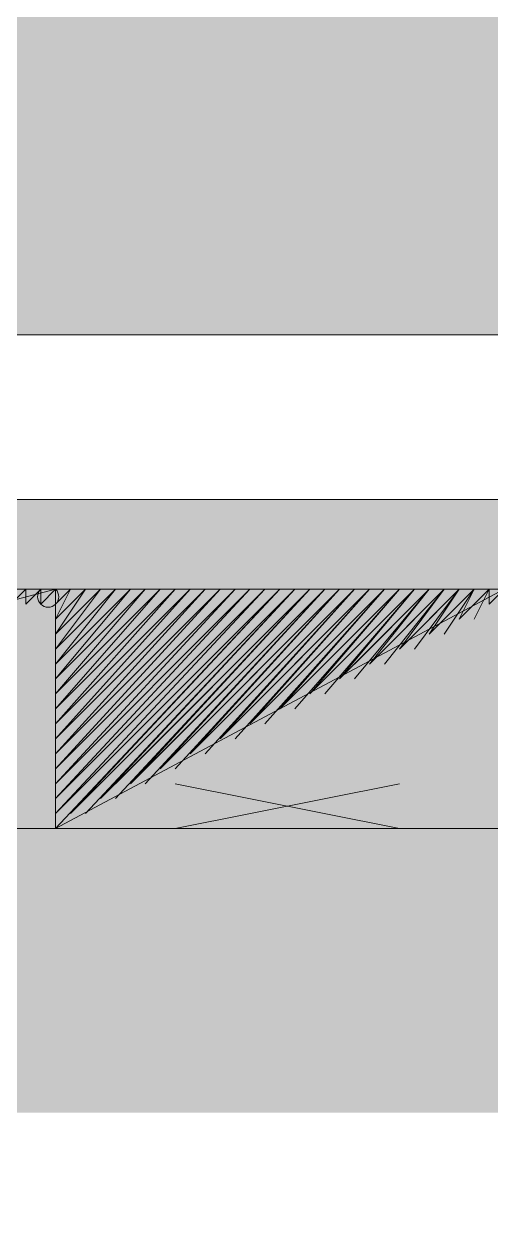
# Model space of a CAD drawing. Header units: millimetres. Extents: x 0 to 58.8, y 0 to 18.9.
# Drawn here: x 36.697 to 37.011, y 11.137 to 11.95 of the extents above; entities that cross this region are included whole.
import ezdxf

# ---------------------------------------------------------------- set-up
doc = ezdxf.new("R2010")
doc.units = ezdxf.units.MM
for name, color, linetype in [('PDF_014407$BL', 7, 'Continuous'), ('PDF_014407$EQ', 7, 'Continuous'), ('PDF_014407$WA', 7, 'Continuous')]:
    doc.layers.add(name, color=color, linetype=linetype)
doc.layers.add('PDF_014407$HL-TMP', color=7, linetype='Continuous', true_color=0x800000)

msp = doc.modelspace()

# ---------------------------------------------------------------- linework, layer by layer
at = {"layer": 'PDF_014407$BL', "lineweight": 9}
for points in [[(36.79863, 11.44018), (36.94921, 11.41007)], [(36.94921, 11.44018), (36.79863, 11.41007)]]:
    msp.add_lwpolyline(points, dxfattribs=at)
at = {"layer": 'PDF_014407$EQ', "lineweight": 9}
for points in [[(37.01948, 11.41007), (37.63183, 11.41007), (37.63183, 11.57068), (36.10597, 11.57068), (36.10597, 11.41007), (36.71832, 11.41007), (36.71832, 11.57068), (36.10597, 11.41007)], [(36.68821, 11.56065), (36.69825, 11.57068), (36.68821, 11.56065), (36.69825, 11.57068), (36.68821, 11.56065), (36.69825, 11.57068), (36.68821, 11.56065), (36.69825, 11.57068), (36.68821, 11.56065), (36.69825, 11.57068), (36.68821, 11.56065), (36.69825, 11.57068), (36.68821, 11.56065), (36.69825, 11.57068), (36.68821, 11.56065), (36.69825, 11.57068), (36.68821, 11.56065), (36.69825, 11.57068), (36.68821, 11.56065), (36.69825, 11.57068), (36.68821, 11.56065), (36.69825, 11.57068), (36.68821, 11.56065), (36.69825, 11.57068), (36.68821, 11.56065), (36.69825, 11.57068), (36.68821, 11.56065), (36.69825, 11.57068), (36.68821, 11.56065), (36.69825, 11.57068), (36.68821, 11.56065), (36.69825, 11.57068), (36.69825, 11.56065), (36.69825, 11.57068), (36.69825, 11.56065), (36.69825, 11.57068), (36.69825, 11.56065), (36.69825, 11.57068), (36.69825, 11.56065), (36.69825, 11.57068), (36.69825, 11.56065), (36.69825, 11.57068), (36.69825, 11.56065), (36.69825, 11.57068), (36.69825, 11.56065), (36.69825, 11.57068), (36.69825, 11.56065), (36.69825, 11.57068), (36.69825, 11.56065), (36.69825, 11.57068), (36.69825, 11.56065), (36.69825, 11.57068), (36.69825, 11.56065), (36.69825, 11.57068), (36.69825, 11.56065), (36.69825, 11.57068), (36.69825, 11.56065), (36.70829, 11.57068), (36.69825, 11.56065), (36.70829, 11.57068), (36.69825, 11.56065), (36.70829, 11.57068), (36.69825, 11.56065), (36.70829, 11.57068), (36.69825, 11.56065), (36.70829, 11.57068), (36.69825, 11.56065), (36.70829, 11.57068), (36.69825, 11.56065), (36.70829, 11.57068), (36.69825, 11.56065), (36.70829, 11.57068), (36.69825, 11.56065), (36.70829, 11.57068), (36.70829, 11.56065), (36.70829, 11.57068), (36.70829, 11.56065), (36.70829, 11.57068), (36.70829, 11.56065), (36.70829, 11.57068), (36.70829, 11.56065), (36.70829, 11.57068), (36.70829, 11.56065), (36.70829, 11.57068), (36.70829, 11.56065), (36.70829, 11.57068), (36.70829, 11.56065), (36.70829, 11.57068), (36.70829, 11.56065), (36.70829, 11.57068), (36.70829, 11.56065), (36.70829, 11.57068), (36.70829, 11.56065), (36.70829, 11.57068), (36.70829, 11.56065), (36.70829, 11.57068), (36.70829, 11.56065), (36.70829, 11.57068), (36.70829, 11.56065), (36.70829, 11.57068), (36.70829, 11.56065), (36.70829, 11.57068), (36.70829, 11.56065), (36.70829, 11.57068), (36.70829, 11.56065), (36.70829, 11.57068), (36.70829, 11.56065), (36.70829, 11.57068), (36.70829, 11.56065), (36.70829, 11.57068), (36.70829, 11.56065), (36.70829, 11.57068), (36.70829, 11.56065), (36.71832, 11.57068), (36.70829, 11.56065)], [(36.71832, 11.54057), (36.7384, 11.57068), (36.71832, 11.54057), (36.7384, 11.57068), (36.71832, 11.54057), (36.7384, 11.57068), (36.71832, 11.54057), (36.7384, 11.57068), (36.71832, 11.54057), (36.7384, 11.57068), (36.71832, 11.54057), (36.7384, 11.57068), (36.71832, 11.54057), (36.7384, 11.57068), (36.71832, 11.54057), (36.7384, 11.57068), (36.71832, 11.54057), (36.7384, 11.57068), (36.71832, 11.54057), (36.7384, 11.57068), (36.71832, 11.54057), (36.7384, 11.57068), (36.71832, 11.54057), (36.7384, 11.57068), (36.71832, 11.54057), (36.7384, 11.57068), (36.71832, 11.54057), (36.7384, 11.57068), (36.71832, 11.54057), (36.7384, 11.57068), (36.71832, 11.54057), (36.7384, 11.57068), (36.71832, 11.54057), (36.7384, 11.57068), (36.71832, 11.54057), (36.7384, 11.57068), (36.71832, 11.54057), (36.7384, 11.57068), (36.71832, 11.54057), (36.74844, 11.57068), (36.71832, 11.54057), (36.74844, 11.57068), (36.71832, 11.54057), (36.74844, 11.57068), (36.71832, 11.54057), (36.74844, 11.57068), (36.71832, 11.54057), (36.74844, 11.57068), (36.71832, 11.54057), (36.74844, 11.57068), (36.71832, 11.54057), (36.74844, 11.57068), (36.71832, 11.54057), (36.74844, 11.57068), (36.71832, 11.54057), (36.74844, 11.57068), (36.71832, 11.54057), (36.74844, 11.57068), (36.71832, 11.53053), (36.74844, 11.57068), (36.71832, 11.53053), (36.74844, 11.57068), (36.71832, 11.53053), (36.74844, 11.57068), (36.71832, 11.53053), (36.74844, 11.57068), (36.71832, 11.53053), (36.74844, 11.57068), (36.71832, 11.53053), (36.74844, 11.57068), (36.71832, 11.53053), (36.74844, 11.57068), (36.71832, 11.53053), (36.74844, 11.57068), (36.71832, 11.53053), (36.74844, 11.57068), (36.71832, 11.53053), (36.74844, 11.57068), (36.71832, 11.53053), (36.74844, 11.57068), (36.71832, 11.53053), (36.74844, 11.57068), (36.71832, 11.53053), (36.74844, 11.57068), (36.71832, 11.53053), (36.74844, 11.57068), (36.71832, 11.53053), (36.74844, 11.57068), (36.71832, 11.53053), (36.74844, 11.57068), (36.71832, 11.53053), (36.74844, 11.57068), (36.71832, 11.53053), (36.74844, 11.57068), (36.71832, 11.53053), (36.75848, 11.57068), (36.71832, 11.53053), (36.75848, 11.57068), (36.71832, 11.53053), (36.75848, 11.57068), (36.71832, 11.53053), (36.75848, 11.57068), (36.71832, 11.53053), (36.75848, 11.57068), (36.71832, 11.53053), (36.75848, 11.57068), (36.71832, 11.53053), (36.75848, 11.57068), (36.71832, 11.53053), (36.75848, 11.57068), (36.71832, 11.53053), (36.75848, 11.57068), (36.71832, 11.53053), (36.75848, 11.57068), (36.71832, 11.52049), (36.75848, 11.57068), (36.71832, 11.52049), (36.75848, 11.57068), (36.71832, 11.52049), (36.75848, 11.57068), (36.71832, 11.52049), (36.75848, 11.57068), (36.71832, 11.52049), (36.75848, 11.57068), (36.71832, 11.52049), (36.75848, 11.57068), (36.71832, 11.52049), (36.75848, 11.57068), (36.71832, 11.52049), (36.75848, 11.57068), (36.71832, 11.52049), (36.75848, 11.57068), (36.71832, 11.52049), (36.75848, 11.57068), (36.71832, 11.52049), (36.75848, 11.57068), (36.71832, 11.52049), (36.75848, 11.57068), (36.71832, 11.52049), (36.75848, 11.57068), (36.71832, 11.52049), (36.75848, 11.57068), (36.71832, 11.52049), (36.75848, 11.57068), (36.71832, 11.52049), (36.75848, 11.57068), (36.71832, 11.52049), (36.75848, 11.57068), (36.71832, 11.52049), (36.75848, 11.57068), (36.71832, 11.52049), (36.76852, 11.57068), (36.71832, 11.52049), (36.76852, 11.57068), (36.71832, 11.52049), (36.76852, 11.57068), (36.71832, 11.52049), (36.76852, 11.57068), (36.71832, 11.52049), (36.76852, 11.57068), (36.71832, 11.52049), (36.76852, 11.57068), (36.71832, 11.52049), (36.76852, 11.57068), (36.71832, 11.52049), (36.76852, 11.57068), (36.71832, 11.52049), (36.76852, 11.57068), (36.71832, 11.52049), (36.76852, 11.57068), (36.71832, 11.51045), (36.76852, 11.57068), (36.71832, 11.51045), (36.76852, 11.57068), (36.71832, 11.51045), (36.76852, 11.57068), (36.71832, 11.51045), (36.76852, 11.57068), (36.71832, 11.51045), (36.76852, 11.57068), (36.71832, 11.51045), (36.76852, 11.57068), (36.71832, 11.51045), (36.76852, 11.57068), (36.71832, 11.51045), (36.76852, 11.57068), (36.71832, 11.51045), (36.76852, 11.57068), (36.71832, 11.51045), (36.76852, 11.57068), (36.71832, 11.51045), (36.76852, 11.57068), (36.71832, 11.51045), (36.76852, 11.57068), (36.71832, 11.51045), (36.76852, 11.57068), (36.71832, 11.51045), (36.76852, 11.57068), (36.71832, 11.51045), (36.76852, 11.57068), (36.71832, 11.51045), (36.76852, 11.57068), (36.71832, 11.51045), (36.76852, 11.57068), (36.71832, 11.51045), (36.76852, 11.57068), (36.71832, 11.51045), (36.77855, 11.57068), (36.71832, 11.51045), (36.77855, 11.57068), (36.71832, 11.51045), (36.77855, 11.57068), (36.71832, 11.51045), (36.77855, 11.57068), (36.71832, 11.51045), (36.77855, 11.57068), (36.71832, 11.51045), (36.77855, 11.57068), (36.71832, 11.51045), (36.77855, 11.57068), (36.71832, 11.51045), (36.77855, 11.57068), (36.71832, 11.51045), (36.77855, 11.57068), (36.71832, 11.51045), (36.77855, 11.57068), (36.71832, 11.50041), (36.77855, 11.57068), (36.71832, 11.50041), (36.77855, 11.57068), (36.71832, 11.50041), (36.77855, 11.57068), (36.71832, 11.50041), (36.77855, 11.57068), (36.71832, 11.50041), (36.77855, 11.57068), (36.71832, 11.50041), (36.77855, 11.57068), (36.71832, 11.50041), (36.77855, 11.57068), (36.71832, 11.50041), (36.77855, 11.57068), (36.71832, 11.50041), (36.77855, 11.57068), (36.71832, 11.50041), (36.77855, 11.57068), (36.71832, 11.50041), (36.77855, 11.57068), (36.71832, 11.50041), (36.77855, 11.57068), (36.71832, 11.50041), (36.77855, 11.57068), (36.71832, 11.50041), (36.77855, 11.57068), (36.71832, 11.50041), (36.77855, 11.57068), (36.71832, 11.50041), (36.77855, 11.57068), (36.71832, 11.50041), (36.77855, 11.57068), (36.71832, 11.50041), (36.77855, 11.57068), (36.71832, 11.50041), (36.78859, 11.57068), (36.71832, 11.50041), (36.78859, 11.57068), (36.71832, 11.50041), (36.78859, 11.57068), (36.71832, 11.50041), (36.78859, 11.57068), (36.71832, 11.50041), (36.78859, 11.57068), (36.71832, 11.50041), (36.78859, 11.57068), (36.71832, 11.50041), (36.78859, 11.57068), (36.71832, 11.50041), (36.78859, 11.57068), (36.71832, 11.50041), (36.78859, 11.57068), (36.71832, 11.50041), (36.78859, 11.57068), (36.71832, 11.49038), (36.78859, 11.57068), (36.71832, 11.49038), (36.78859, 11.57068), (36.71832, 11.49038), (36.78859, 11.57068), (36.71832, 11.49038), (36.78859, 11.57068), (36.71832, 11.49038), (36.78859, 11.57068), (36.71832, 11.49038), (36.78859, 11.57068), (36.71832, 11.49038), (36.78859, 11.57068), (36.71832, 11.49038), (36.78859, 11.57068), (36.71832, 11.49038), (36.78859, 11.57068), (36.71832, 11.49038), (36.78859, 11.57068), (36.71832, 11.49038), (36.78859, 11.57068), (36.71832, 11.49038), (36.78859, 11.57068), (36.71832, 11.49038), (36.78859, 11.57068), (36.71832, 11.49038), (36.78859, 11.57068), (36.71832, 11.49038), (36.78859, 11.57068), (36.71832, 11.49038), (36.78859, 11.57068), (36.71832, 11.49038), (36.78859, 11.57068), (36.71832, 11.49038), (36.78859, 11.57068), (36.71832, 11.49038), (36.79863, 11.57068), (36.71832, 11.49038), (36.79863, 11.57068), (36.71832, 11.49038), (36.79863, 11.57068), (36.71832, 11.49038), (36.79863, 11.57068), (36.71832, 11.49038), (36.79863, 11.57068), (36.71832, 11.49038), (36.79863, 11.57068), (36.71832, 11.49038), (36.79863, 11.57068), (36.71832, 11.49038), (36.79863, 11.57068), (36.71832, 11.49038), (36.79863, 11.57068), (36.71832, 11.49038), (36.79863, 11.57068), (36.71832, 11.48034), (36.79863, 11.57068), (36.71832, 11.48034), (36.79863, 11.57068), (36.71832, 11.48034), (36.79863, 11.57068), (36.71832, 11.48034), (36.79863, 11.57068), (36.71832, 11.48034), (36.79863, 11.57068), (36.71832, 11.48034), (36.79863, 11.57068), (36.71832, 11.48034), (36.79863, 11.57068), (36.71832, 11.48034), (36.79863, 11.57068), (36.71832, 11.48034), (36.79863, 11.57068), (36.71832, 11.48034), (36.79863, 11.57068), (36.71832, 11.48034), (36.79863, 11.57068), (36.71832, 11.48034), (36.79863, 11.57068), (36.71832, 11.48034), (36.79863, 11.57068), (36.71832, 11.48034), (36.79863, 11.57068), (36.71832, 11.48034), (36.79863, 11.57068), (36.71832, 11.48034), (36.79863, 11.57068), (36.71832, 11.48034), (36.79863, 11.57068), (36.71832, 11.48034), (36.79863, 11.57068), (36.71832, 11.48034), (36.80867, 11.57068), (36.71832, 11.48034), (36.80867, 11.57068), (36.71832, 11.48034), (36.80867, 11.57068), (36.71832, 11.48034), (36.80867, 11.57068), (36.71832, 11.48034), (36.80867, 11.57068), (36.71832, 11.48034), (36.80867, 11.57068), (36.71832, 11.48034), (36.80867, 11.57068), (36.71832, 11.48034), (36.80867, 11.57068), (36.71832, 11.48034), (36.80867, 11.57068), (36.71832, 11.48034), (36.80867, 11.57068), (36.71832, 11.4703), (36.80867, 11.57068), (36.71832, 11.4703), (36.80867, 11.57068), (36.71832, 11.4703), (36.80867, 11.57068), (36.71832, 11.4703), (36.80867, 11.57068), (36.71832, 11.4703), (36.80867, 11.57068), (36.71832, 11.4703), (36.80867, 11.57068), (36.71832, 11.4703), (36.80867, 11.57068), (36.71832, 11.4703), (36.80867, 11.57068), (36.71832, 11.4703), (36.80867, 11.57068), (36.71832, 11.4703), (36.80867, 11.57068), (36.71832, 11.4703), (36.80867, 11.57068), (36.71832, 11.4703), (36.80867, 11.57068), (36.71832, 11.4703), (36.80867, 11.57068), (36.71832, 11.4703), (36.80867, 11.57068), (36.71832, 11.4703), (36.80867, 11.57068), (36.71832, 11.4703), (36.80867, 11.57068), (36.71832, 11.4703), (36.80867, 11.57068), (36.71832, 11.4703), (36.80867, 11.57068), (36.71832, 11.4703), (36.81871, 11.57068), (36.71832, 11.4703), (36.81871, 11.57068), (36.71832, 11.4703), (36.81871, 11.57068), (36.71832, 11.4703), (36.81871, 11.57068), (36.71832, 11.4703), (36.81871, 11.57068), (36.71832, 11.4703), (36.81871, 11.57068), (36.71832, 11.4703), (36.81871, 11.57068), (36.71832, 11.4703), (36.81871, 11.57068), (36.71832, 11.4703), (36.81871, 11.57068), (36.71832, 11.4703), (36.81871, 11.57068), (36.71832, 11.46026), (36.81871, 11.57068), (36.71832, 11.46026), (36.81871, 11.57068), (36.71832, 11.46026), (36.81871, 11.57068), (36.71832, 11.46026), (36.81871, 11.57068), (36.71832, 11.46026), (36.81871, 11.57068), (36.71832, 11.46026), (36.81871, 11.57068), (36.71832, 11.46026), (36.81871, 11.57068), (36.71832, 11.46026), (36.81871, 11.57068), (36.71832, 11.46026), (36.81871, 11.57068), (36.71832, 11.46026), (36.81871, 11.57068), (36.71832, 11.46026), (36.81871, 11.57068), (36.71832, 11.46026), (36.81871, 11.57068), (36.71832, 11.46026), (36.81871, 11.57068), (36.71832, 11.46026), (36.81871, 11.57068), (36.71832, 11.46026), (36.81871, 11.57068), (36.71832, 11.46026), (36.81871, 11.57068), (36.71832, 11.46026), (36.81871, 11.57068), (36.71832, 11.46026), (36.81871, 11.57068), (36.71832, 11.46026), (36.81871, 11.57068)], [(36.71832, 11.41007), (37.01948, 11.57068)], [(37.01948, 11.41007), (36.71832, 11.41007), (36.8689, 11.57068), (36.71832, 11.41007), (36.8689, 11.57068), (36.71832, 11.41007), (36.8689, 11.57068), (36.71832, 11.41007), (36.8689, 11.57068), (36.71832, 11.42011), (36.8689, 11.57068), (36.71832, 11.42011), (36.8689, 11.57068), (36.71832, 11.42011), (36.8689, 11.57068), (36.71832, 11.42011), (36.8689, 11.57068), (36.71832, 11.42011), (36.8689, 11.57068), (36.71832, 11.42011), (36.8689, 11.57068), (36.71832, 11.42011), (36.8689, 11.57068), (36.71832, 11.42011), (36.8689, 11.57068), (36.71832, 11.42011), (36.8689, 11.57068), (36.72836, 11.42011), (36.8689, 11.57068), (36.72836, 11.42011), (36.8689, 11.57068), (36.72836, 11.42011), (36.8689, 11.57068), (36.72836, 11.42011), (36.8689, 11.57068), (36.72836, 11.42011), (36.8689, 11.57068), (36.72836, 11.42011), (36.8689, 11.57068), (36.72836, 11.42011), (36.87894, 11.57068), (36.72836, 11.42011), (36.87894, 11.57068), (36.72836, 11.42011), (36.87894, 11.57068), (36.72836, 11.42011), (36.87894, 11.57068), (36.72836, 11.42011), (36.87894, 11.57068), (36.72836, 11.42011), (36.87894, 11.57068), (36.72836, 11.42011), (36.87894, 11.57068), (36.72836, 11.42011), (36.87894, 11.57068), (36.7384, 11.42011), (36.87894, 11.57068), (36.7384, 11.42011), (36.87894, 11.57068), (36.7384, 11.42011), (36.87894, 11.57068), (36.7384, 11.42011), (36.87894, 11.57068), (36.7384, 11.42011), (36.87894, 11.57068), (36.7384, 11.43014), (36.87894, 11.57068), (36.7384, 11.43014), (36.87894, 11.57068), (36.7384, 11.43014), (36.87894, 11.57068), (36.7384, 11.43014), (36.87894, 11.57068), (36.7384, 11.43014), (36.87894, 11.57068), (36.7384, 11.43014), (36.87894, 11.57068), (36.7384, 11.43014), (36.87894, 11.57068), (36.7384, 11.43014), (36.87894, 11.57068), (36.7384, 11.43014), (36.87894, 11.57068), (36.74844, 11.43014), (36.87894, 11.57068), (36.74844, 11.43014), (36.87894, 11.57068), (36.74844, 11.43014), (36.87894, 11.57068), (36.74844, 11.43014), (36.87894, 11.57068), (36.74844, 11.43014), (36.87894, 11.57068), (36.74844, 11.43014), (36.87894, 11.57068), (36.74844, 11.43014), (36.88898, 11.57068), (36.74844, 11.43014), (36.88898, 11.57068), (36.74844, 11.43014), (36.88898, 11.57068), (36.74844, 11.43014), (36.88898, 11.57068), (36.74844, 11.43014), (36.88898, 11.57068), (36.74844, 11.43014), (36.88898, 11.57068), (36.74844, 11.43014), (36.88898, 11.57068), (36.74844, 11.43014), (36.88898, 11.57068), (36.75848, 11.43014), (36.88898, 11.57068), (36.75848, 11.43014), (36.88898, 11.57068), (36.75848, 11.43014), (36.88898, 11.57068), (36.75848, 11.43014), (36.88898, 11.57068), (36.75848, 11.43014), (36.88898, 11.57068), (36.75848, 11.44018), (36.88898, 11.57068), (36.75848, 11.44018), (36.88898, 11.57068), (36.75848, 11.44018), (36.88898, 11.57068), (36.75848, 11.44018), (36.88898, 11.57068), (36.75848, 11.44018), (36.88898, 11.57068), (36.75848, 11.44018), (36.88898, 11.57068), (36.75848, 11.44018), (36.88898, 11.57068), (36.75848, 11.44018), (36.88898, 11.57068), (36.75848, 11.44018), (36.88898, 11.57068), (36.76852, 11.44018), (36.88898, 11.57068), (36.76852, 11.44018), (36.88898, 11.57068), (36.76852, 11.44018), (36.88898, 11.57068), (36.76852, 11.44018), (36.88898, 11.57068), (36.76852, 11.44018), (36.88898, 11.57068), (36.76852, 11.44018), (36.88898, 11.57068), (36.76852, 11.44018), (36.89902, 11.57068), (36.76852, 11.44018), (36.89902, 11.57068), (36.76852, 11.44018), (36.89902, 11.57068), (36.76852, 11.44018), (36.89902, 11.57068), (36.76852, 11.44018), (36.89902, 11.57068), (36.76852, 11.44018), (36.89902, 11.57068), (36.76852, 11.44018), (36.89902, 11.57068), (36.76852, 11.44018), (36.89902, 11.57068), (36.77855, 11.44018), (36.89902, 11.57068), (36.77855, 11.44018), (36.89902, 11.57068), (36.77855, 11.44018), (36.89902, 11.57068), (36.77855, 11.44018), (36.89902, 11.57068), (36.77855, 11.44018), (36.89902, 11.57068), (36.77855, 11.45022), (36.89902, 11.57068), (36.77855, 11.45022), (36.89902, 11.57068), (36.77855, 11.45022), (36.89902, 11.57068), (36.77855, 11.45022), (36.89902, 11.57068), (36.77855, 11.45022), (36.89902, 11.57068), (36.77855, 11.45022), (36.89902, 11.57068), (36.77855, 11.45022), (36.89902, 11.57068), (36.77855, 11.45022), (36.89902, 11.57068), (36.77855, 11.45022), (36.89902, 11.57068), (36.78859, 11.45022), (36.89902, 11.57068), (36.78859, 11.45022), (36.89902, 11.57068), (36.78859, 11.45022), (36.89902, 11.57068), (36.78859, 11.45022), (36.89902, 11.57068), (36.78859, 11.45022), (36.89902, 11.57068), (36.78859, 11.45022), (36.89902, 11.57068), (36.78859, 11.45022), (36.90906, 11.57068), (36.78859, 11.45022), (36.90906, 11.57068), (36.78859, 11.45022), (36.90906, 11.57068), (36.78859, 11.45022), (36.90906, 11.57068), (36.78859, 11.45022), (36.90906, 11.57068), (36.78859, 11.45022), (36.90906, 11.57068), (36.78859, 11.45022), (36.90906, 11.57068), (36.78859, 11.45022), (36.90906, 11.57068), (36.79863, 11.45022), (36.90906, 11.57068), (36.79863, 11.45022), (36.90906, 11.57068), (36.79863, 11.45022), (36.90906, 11.57068), (36.79863, 11.45022), (36.90906, 11.57068), (36.79863, 11.45022), (36.90906, 11.57068), (36.79863, 11.45022)], [(36.79863, 11.46026), (36.90906, 11.57068), (36.79863, 11.46026), (36.90906, 11.57068), (36.79863, 11.46026), (36.90906, 11.57068), (36.79863, 11.46026), (36.90906, 11.57068), (36.79863, 11.46026), (36.90906, 11.57068), (36.79863, 11.46026), (36.90906, 11.57068), (36.79863, 11.46026), (36.90906, 11.57068), (36.79863, 11.46026), (36.90906, 11.57068), (36.79863, 11.46026), (36.90906, 11.57068), (36.80867, 11.46026), (36.90906, 11.57068), (36.80867, 11.46026), (36.90906, 11.57068), (36.80867, 11.46026), (36.90906, 11.57068), (36.80867, 11.46026), (36.90906, 11.57068), (36.80867, 11.46026), (36.90906, 11.57068), (36.80867, 11.46026), (36.90906, 11.57068), (36.80867, 11.46026), (36.91909, 11.57068), (36.80867, 11.46026), (36.91909, 11.57068), (36.80867, 11.46026), (36.91909, 11.57068), (36.80867, 11.46026), (36.91909, 11.57068), (36.80867, 11.46026), (36.91909, 11.57068), (36.80867, 11.46026), (36.91909, 11.57068), (36.80867, 11.46026), (36.91909, 11.57068), (36.80867, 11.46026), (36.91909, 11.57068), (36.81871, 11.46026), (36.91909, 11.57068), (36.81871, 11.46026), (36.91909, 11.57068), (36.81871, 11.46026), (36.91909, 11.57068), (36.81871, 11.46026), (36.91909, 11.57068), (36.81871, 11.46026), (36.91909, 11.57068), (36.81871, 11.46026)], [(36.81871, 11.4703), (36.91909, 11.57068), (36.81871, 11.4703), (36.91909, 11.57068), (36.81871, 11.4703), (36.91909, 11.57068), (36.81871, 11.4703), (36.91909, 11.57068), (36.81871, 11.4703), (36.91909, 11.57068), (36.81871, 11.4703), (36.91909, 11.57068), (36.81871, 11.4703), (36.91909, 11.57068), (36.81871, 11.4703), (36.91909, 11.57068), (36.81871, 11.4703), (36.91909, 11.57068), (36.82875, 11.4703), (36.91909, 11.57068), (36.82875, 11.4703), (36.91909, 11.57068), (36.82875, 11.4703), (36.91909, 11.57068), (36.82875, 11.4703), (36.91909, 11.57068), (36.82875, 11.4703), (36.91909, 11.57068), (36.82875, 11.4703), (36.91909, 11.57068), (36.82875, 11.4703), (36.92913, 11.57068), (36.82875, 11.4703), (36.92913, 11.57068), (36.82875, 11.4703), (36.92913, 11.57068), (36.82875, 11.4703), (36.92913, 11.57068), (36.82875, 11.4703), (36.92913, 11.57068), (36.82875, 11.4703), (36.92913, 11.57068), (36.82875, 11.4703), (36.92913, 11.57068), (36.82875, 11.4703), (36.92913, 11.57068), (36.83879, 11.4703), (36.92913, 11.57068), (36.83879, 11.4703), (36.92913, 11.57068), (36.83879, 11.4703), (36.92913, 11.57068), (36.83879, 11.4703), (36.92913, 11.57068), (36.83879, 11.4703), (36.92913, 11.57068), (36.83879, 11.4703)], [(36.83879, 11.48034), (36.92913, 11.57068), (36.83879, 11.48034), (36.92913, 11.57068), (36.83879, 11.48034), (36.92913, 11.57068), (36.83879, 11.48034), (36.92913, 11.57068), (36.83879, 11.48034), (36.92913, 11.57068), (36.83879, 11.48034), (36.92913, 11.57068), (36.83879, 11.48034), (36.92913, 11.57068), (36.83879, 11.48034), (36.92913, 11.57068), (36.83879, 11.48034), (36.92913, 11.57068), (36.84882, 11.48034), (36.92913, 11.57068), (36.84882, 11.48034), (36.92913, 11.57068), (36.84882, 11.48034), (36.92913, 11.57068), (36.84882, 11.48034), (36.92913, 11.57068), (36.84882, 11.48034), (36.92913, 11.57068), (36.84882, 11.48034), (36.92913, 11.57068), (36.84882, 11.48034), (36.93917, 11.57068), (36.84882, 11.48034), (36.93917, 11.57068), (36.84882, 11.48034), (36.93917, 11.57068), (36.84882, 11.48034), (36.93917, 11.57068), (36.84882, 11.48034), (36.93917, 11.57068), (36.84882, 11.48034), (36.93917, 11.57068), (36.84882, 11.48034), (36.93917, 11.57068), (36.84882, 11.48034), (36.93917, 11.57068), (36.85886, 11.48034), (36.93917, 11.57068), (36.85886, 11.48034), (36.93917, 11.57068), (36.85886, 11.48034), (36.93917, 11.57068), (36.85886, 11.48034), (36.93917, 11.57068), (36.85886, 11.48034), (36.93917, 11.57068), (36.85886, 11.48034)], [(36.85886, 11.49038), (36.93917, 11.57068), (36.85886, 11.49038), (36.93917, 11.57068), (36.85886, 11.49038), (36.93917, 11.57068), (36.85886, 11.49038), (36.93917, 11.57068), (36.85886, 11.49038), (36.93917, 11.57068), (36.85886, 11.49038), (36.93917, 11.57068), (36.85886, 11.49038), (36.93917, 11.57068), (36.85886, 11.49038), (36.93917, 11.57068), (36.85886, 11.49038), (36.93917, 11.57068), (36.8689, 11.49038), (36.93917, 11.57068), (36.8689, 11.49038), (36.93917, 11.57068), (36.8689, 11.49038), (36.93917, 11.57068), (36.8689, 11.49038), (36.93917, 11.57068), (36.8689, 11.49038), (36.93917, 11.57068), (36.8689, 11.49038), (36.93917, 11.57068), (36.8689, 11.49038), (36.94921, 11.57068), (36.8689, 11.49038), (36.94921, 11.57068), (36.8689, 11.49038), (36.94921, 11.57068), (36.8689, 11.49038), (36.94921, 11.57068), (36.8689, 11.49038), (36.94921, 11.57068), (36.8689, 11.49038), (36.94921, 11.57068), (36.8689, 11.49038), (36.94921, 11.57068), (36.8689, 11.49038), (36.94921, 11.57068), (36.87894, 11.49038), (36.94921, 11.57068), (36.87894, 11.49038), (36.94921, 11.57068), (36.87894, 11.49038), (36.94921, 11.57068), (36.87894, 11.49038), (36.94921, 11.57068), (36.87894, 11.49038), (36.94921, 11.57068), (36.87894, 11.49038)], [(36.87894, 11.50041), (36.94921, 11.57068), (36.87894, 11.50041), (36.94921, 11.57068), (36.87894, 11.50041), (36.94921, 11.57068), (36.87894, 11.50041), (36.94921, 11.57068), (36.87894, 11.50041), (36.94921, 11.57068), (36.87894, 11.50041), (36.94921, 11.57068), (36.87894, 11.50041), (36.94921, 11.57068), (36.87894, 11.50041), (36.94921, 11.57068), (36.87894, 11.50041), (36.94921, 11.57068), (36.88898, 11.50041), (36.94921, 11.57068), (36.88898, 11.50041), (36.94921, 11.57068), (36.88898, 11.50041), (36.94921, 11.57068), (36.88898, 11.50041), (36.94921, 11.57068), (36.88898, 11.50041), (36.94921, 11.57068), (36.88898, 11.50041), (36.94921, 11.57068), (36.88898, 11.50041), (36.95925, 11.57068), (36.88898, 11.50041), (36.95925, 11.57068), (36.88898, 11.50041), (36.95925, 11.57068), (36.88898, 11.50041), (36.95925, 11.57068), (36.88898, 11.50041), (36.95925, 11.57068), (36.88898, 11.50041), (36.95925, 11.57068), (36.88898, 11.50041), (36.95925, 11.57068), (36.88898, 11.50041), (36.95925, 11.57068), (36.89902, 11.50041), (36.95925, 11.57068), (36.89902, 11.50041), (36.95925, 11.57068), (36.89902, 11.50041), (36.95925, 11.57068), (36.89902, 11.50041), (36.95925, 11.57068), (36.89902, 11.50041), (36.95925, 11.57068), (36.89902, 11.50041)], [(36.89902, 11.51045), (36.95925, 11.57068), (36.89902, 11.51045), (36.95925, 11.57068), (36.89902, 11.51045), (36.95925, 11.57068), (36.89902, 11.51045), (36.95925, 11.57068), (36.89902, 11.51045), (36.95925, 11.57068), (36.89902, 11.51045), (36.95925, 11.57068), (36.89902, 11.51045), (36.95925, 11.57068), (36.89902, 11.51045), (36.95925, 11.57068), (36.89902, 11.51045), (36.95925, 11.57068), (36.90906, 11.51045), (36.95925, 11.57068), (36.90906, 11.51045), (36.95925, 11.57068), (36.90906, 11.51045), (36.95925, 11.57068), (36.90906, 11.51045), (36.95925, 11.57068), (36.90906, 11.51045), (36.95925, 11.57068), (36.90906, 11.51045), (36.95925, 11.57068), (36.90906, 11.51045), (36.95925, 11.57068)], [(36.91909, 11.51045), (36.96929, 11.57068), (36.91909, 11.51045), (36.96929, 11.57068), (36.91909, 11.51045), (36.96929, 11.57068), (36.91909, 11.51045), (36.96929, 11.57068), (36.91909, 11.51045), (36.96929, 11.57068), (36.91909, 11.51045), (36.96929, 11.57068), (36.91909, 11.52049), (36.96929, 11.57068), (36.91909, 11.52049), (36.96929, 11.57068), (36.91909, 11.52049), (36.96929, 11.57068), (36.91909, 11.52049), (36.96929, 11.57068), (36.91909, 11.52049), (36.96929, 11.57068), (36.91909, 11.52049), (36.96929, 11.57068), (36.91909, 11.52049), (36.96929, 11.57068), (36.91909, 11.52049), (36.96929, 11.57068), (36.91909, 11.52049)], [(36.93917, 11.52049), (36.97933, 11.57068), (36.93917, 11.52049), (36.97933, 11.57068), (36.93917, 11.52049), (36.97933, 11.57068), (36.93917, 11.52049), (36.97933, 11.57068), (36.93917, 11.52049), (36.97933, 11.57068), (36.93917, 11.52049), (36.97933, 11.57068), (36.93917, 11.53053), (36.97933, 11.57068), (36.93917, 11.53053), (36.97933, 11.57068), (36.93917, 11.53053), (36.97933, 11.57068), (36.93917, 11.53053), (36.97933, 11.57068), (36.93917, 11.53053), (36.97933, 11.57068), (36.93917, 11.53053), (36.97933, 11.57068), (36.93917, 11.53053), (36.97933, 11.57068), (36.93917, 11.53053), (36.97933, 11.57068), (36.93917, 11.53053)], [(36.95925, 11.53053), (36.98936, 11.57068), (36.95925, 11.53053), (36.98936, 11.57068), (36.95925, 11.53053), (36.98936, 11.57068), (36.95925, 11.53053), (36.98936, 11.57068), (36.95925, 11.53053), (36.98936, 11.57068), (36.95925, 11.53053), (36.98936, 11.57068), (36.95925, 11.54057), (36.98936, 11.57068), (36.95925, 11.54057), (36.98936, 11.57068), (36.95925, 11.54057), (36.98936, 11.57068), (36.95925, 11.54057), (36.98936, 11.57068), (36.95925, 11.54057), (36.98936, 11.57068), (36.95925, 11.54057), (36.98936, 11.57068), (36.95925, 11.54057), (36.98936, 11.57068), (36.95925, 11.54057), (36.98936, 11.57068), (36.95925, 11.54057)], [(36.97933, 11.54057), (36.9994, 11.57068), (36.97933, 11.54057), (36.9994, 11.57068), (36.97933, 11.54057), (36.9994, 11.57068), (36.97933, 11.54057), (36.9994, 11.57068), (36.97933, 11.54057), (36.9994, 11.57068), (36.97933, 11.54057), (36.9994, 11.57068), (36.97933, 11.55061), (36.9994, 11.57068), (36.97933, 11.55061), (36.9994, 11.57068), (36.97933, 11.55061), (36.9994, 11.57068), (36.97933, 11.55061), (36.9994, 11.57068), (36.97933, 11.55061), (36.9994, 11.57068), (36.97933, 11.55061), (36.9994, 11.57068), (36.97933, 11.55061), (36.9994, 11.57068), (36.97933, 11.55061), (36.9994, 11.57068), (36.97933, 11.55061), (36.9994, 11.57068), (36.98936, 11.55061), (36.9994, 11.57068), (36.98936, 11.55061), (36.9994, 11.57068), (36.98936, 11.55061), (36.9994, 11.57068), (36.98936, 11.55061), (36.9994, 11.57068), (36.98936, 11.55061), (36.9994, 11.57068), (36.98936, 11.55061), (36.9994, 11.57068), (36.98936, 11.55061), (37.00944, 11.57068), (36.98936, 11.55061), (37.00944, 11.57068), (36.98936, 11.55061), (37.00944, 11.57068), (36.98936, 11.55061), (37.00944, 11.57068), (36.98936, 11.55061), (37.00944, 11.57068), (36.98936, 11.55061), (37.00944, 11.57068), (36.98936, 11.55061), (37.00944, 11.57068), (36.98936, 11.55061), (37.00944, 11.57068), (36.9994, 11.55061), (37.00944, 11.57068), (36.9994, 11.55061), (37.00944, 11.57068), (36.9994, 11.55061), (37.00944, 11.57068), (36.9994, 11.55061), (37.00944, 11.57068), (36.9994, 11.55061), (37.00944, 11.57068), (36.9994, 11.56065), (37.00944, 11.57068), (36.9994, 11.56065), (37.00944, 11.57068), (36.9994, 11.56065), (37.00944, 11.57068), (36.9994, 11.56065), (37.00944, 11.57068), (36.9994, 11.56065), (37.00944, 11.57068), (36.9994, 11.56065), (37.00944, 11.57068), (36.9994, 11.56065), (37.00944, 11.57068), (36.9994, 11.56065), (37.00944, 11.57068), (36.9994, 11.56065), (37.00944, 11.57068), (37.00944, 11.56065), (37.00944, 11.57068), (37.00944, 11.56065), (37.00944, 11.57068), (37.00944, 11.56065), (37.00944, 11.57068), (37.00944, 11.56065), (37.00944, 11.57068), (37.00944, 11.56065), (37.00944, 11.57068), (37.00944, 11.56065), (37.00944, 11.57068), (37.00944, 11.56065), (37.01948, 11.57068), (37.00944, 11.56065), (37.01948, 11.57068), (37.00944, 11.56065), (37.01948, 11.57068), (37.00944, 11.56065), (37.01948, 11.57068), (37.00944, 11.56065), (37.01948, 11.57068), (37.00944, 11.56065), (37.01948, 11.57068), (37.00944, 11.56065), (37.01948, 11.57068), (37.00944, 11.56065), (37.01948, 11.57068)]]:
    msp.add_lwpolyline(points, dxfattribs=at)
for points in [[(36.71832, 11.56065), (36.72836, 11.57068), (36.71832, 11.56065), (36.72836, 11.57068), (36.71832, 11.56065), (36.72836, 11.57068), (36.71832, 11.56065), (36.72836, 11.57068), (36.71832, 11.56065), (36.72836, 11.57068), (36.71832, 11.56065), (36.72836, 11.57068), (36.71832, 11.56065), (36.72836, 11.57068), (36.71832, 11.56065), (36.72836, 11.57068), (36.71832, 11.56065), (36.72836, 11.57068)], [(36.71832, 11.55061), (36.72836, 11.57068), (36.71832, 11.55061), (36.72836, 11.57068), (36.71832, 11.55061), (36.72836, 11.57068), (36.71832, 11.55061), (36.72836, 11.57068), (36.71832, 11.55061), (36.72836, 11.57068), (36.71832, 11.55061), (36.72836, 11.57068), (36.71832, 11.55061), (36.72836, 11.57068), (36.71832, 11.55061), (36.72836, 11.57068), (36.71832, 11.55061), (36.72836, 11.57068), (36.71832, 11.55061), (36.72836, 11.57068), (36.71832, 11.55061), (36.72836, 11.57068), (36.71832, 11.55061), (36.72836, 11.57068), (36.71832, 11.55061), (36.72836, 11.57068), (36.71832, 11.55061), (36.72836, 11.57068), (36.71832, 11.55061), (36.72836, 11.57068), (36.71832, 11.55061), (36.72836, 11.57068), (36.71832, 11.55061), (36.72836, 11.57068), (36.71832, 11.55061), (36.72836, 11.57068), (36.71832, 11.55061), (36.72836, 11.57068), (36.71832, 11.55061), (36.7384, 11.57068), (36.71832, 11.55061), (36.7384, 11.57068), (36.71832, 11.55061), (36.7384, 11.57068), (36.71832, 11.55061), (36.7384, 11.57068), (36.71832, 11.55061), (36.7384, 11.57068), (36.71832, 11.55061), (36.7384, 11.57068), (36.71832, 11.55061), (36.7384, 11.57068), (36.71832, 11.55061), (36.7384, 11.57068), (36.71832, 11.55061), (36.7384, 11.57068)], [(36.71832, 11.46026), (36.82875, 11.57068), (36.71832, 11.46026), (36.82875, 11.57068), (36.71832, 11.46026), (36.82875, 11.57068), (36.71832, 11.46026), (36.82875, 11.57068), (36.71832, 11.46026), (36.82875, 11.57068), (36.71832, 11.46026), (36.82875, 11.57068), (36.71832, 11.46026), (36.82875, 11.57068), (36.71832, 11.46026), (36.82875, 11.57068), (36.71832, 11.46026), (36.82875, 11.57068)], [(36.71832, 11.45022), (36.82875, 11.57068), (36.71832, 11.45022), (36.82875, 11.57068), (36.71832, 11.45022), (36.82875, 11.57068), (36.71832, 11.45022), (36.82875, 11.57068), (36.71832, 11.45022), (36.82875, 11.57068), (36.71832, 11.45022), (36.82875, 11.57068), (36.71832, 11.45022), (36.82875, 11.57068), (36.71832, 11.45022), (36.82875, 11.57068), (36.71832, 11.45022), (36.82875, 11.57068), (36.71832, 11.45022), (36.82875, 11.57068), (36.71832, 11.45022), (36.82875, 11.57068), (36.71832, 11.45022), (36.82875, 11.57068), (36.71832, 11.45022), (36.82875, 11.57068), (36.71832, 11.45022), (36.82875, 11.57068), (36.71832, 11.45022), (36.82875, 11.57068), (36.71832, 11.45022), (36.82875, 11.57068), (36.71832, 11.45022), (36.82875, 11.57068), (36.71832, 11.45022), (36.82875, 11.57068), (36.71832, 11.45022), (36.82875, 11.57068), (36.71832, 11.45022), (36.83879, 11.57068), (36.71832, 11.45022), (36.83879, 11.57068), (36.71832, 11.45022), (36.83879, 11.57068), (36.71832, 11.45022), (36.83879, 11.57068), (36.71832, 11.45022), (36.83879, 11.57068), (36.71832, 11.45022), (36.83879, 11.57068), (36.71832, 11.45022), (36.83879, 11.57068), (36.71832, 11.45022), (36.83879, 11.57068), (36.71832, 11.45022), (36.83879, 11.57068)], [(36.71832, 11.44018), (36.83879, 11.57068), (36.71832, 11.44018), (36.83879, 11.57068), (36.71832, 11.44018), (36.83879, 11.57068), (36.71832, 11.44018), (36.83879, 11.57068), (36.71832, 11.44018), (36.83879, 11.57068), (36.71832, 11.44018), (36.83879, 11.57068), (36.71832, 11.44018), (36.83879, 11.57068), (36.71832, 11.44018), (36.83879, 11.57068), (36.71832, 11.44018), (36.83879, 11.57068), (36.71832, 11.44018), (36.83879, 11.57068), (36.71832, 11.44018), (36.83879, 11.57068), (36.71832, 11.44018), (36.83879, 11.57068), (36.71832, 11.44018), (36.83879, 11.57068), (36.71832, 11.44018), (36.83879, 11.57068), (36.71832, 11.44018), (36.83879, 11.57068), (36.71832, 11.44018), (36.83879, 11.57068), (36.71832, 11.44018), (36.83879, 11.57068), (36.71832, 11.44018), (36.83879, 11.57068), (36.71832, 11.44018), (36.83879, 11.57068), (36.71832, 11.44018), (36.84882, 11.57068), (36.71832, 11.44018), (36.84882, 11.57068), (36.71832, 11.44018), (36.84882, 11.57068), (36.71832, 11.44018), (36.84882, 11.57068), (36.71832, 11.44018), (36.84882, 11.57068), (36.71832, 11.44018), (36.84882, 11.57068), (36.71832, 11.44018), (36.84882, 11.57068), (36.71832, 11.44018), (36.84882, 11.57068), (36.71832, 11.44018), (36.84882, 11.57068)], [(36.71832, 11.43014), (36.84882, 11.57068), (36.71832, 11.43014), (36.84882, 11.57068), (36.71832, 11.43014), (36.84882, 11.57068), (36.71832, 11.43014), (36.84882, 11.57068), (36.71832, 11.43014), (36.84882, 11.57068), (36.71832, 11.43014), (36.84882, 11.57068), (36.71832, 11.43014), (36.84882, 11.57068), (36.71832, 11.43014), (36.84882, 11.57068), (36.71832, 11.43014), (36.84882, 11.57068), (36.71832, 11.43014), (36.84882, 11.57068), (36.71832, 11.43014), (36.84882, 11.57068), (36.71832, 11.43014), (36.84882, 11.57068), (36.71832, 11.43014), (36.84882, 11.57068), (36.71832, 11.43014), (36.84882, 11.57068), (36.71832, 11.43014), (36.84882, 11.57068), (36.71832, 11.43014), (36.84882, 11.57068), (36.71832, 11.43014), (36.84882, 11.57068), (36.71832, 11.43014), (36.84882, 11.57068), (36.71832, 11.43014), (36.84882, 11.57068), (36.71832, 11.43014), (36.85886, 11.57068), (36.71832, 11.43014), (36.85886, 11.57068), (36.71832, 11.43014), (36.85886, 11.57068), (36.71832, 11.43014), (36.85886, 11.57068), (36.71832, 11.43014), (36.85886, 11.57068), (36.71832, 11.43014), (36.85886, 11.57068), (36.71832, 11.43014), (36.85886, 11.57068), (36.71832, 11.43014), (36.85886, 11.57068), (36.71832, 11.43014), (36.85886, 11.57068)], [(36.71832, 11.42011), (36.85886, 11.57068), (36.71832, 11.42011), (36.85886, 11.57068), (36.71832, 11.42011), (36.85886, 11.57068), (36.71832, 11.42011), (36.85886, 11.57068), (36.71832, 11.42011), (36.85886, 11.57068), (36.71832, 11.42011), (36.85886, 11.57068), (36.71832, 11.42011), (36.85886, 11.57068), (36.71832, 11.42011), (36.85886, 11.57068), (36.71832, 11.42011), (36.85886, 11.57068), (36.71832, 11.42011), (36.85886, 11.57068), (36.71832, 11.42011), (36.85886, 11.57068), (36.71832, 11.42011), (36.85886, 11.57068), (36.71832, 11.42011), (36.85886, 11.57068), (36.71832, 11.42011), (36.85886, 11.57068), (36.71832, 11.42011), (36.85886, 11.57068), (36.71832, 11.42011), (36.85886, 11.57068), (36.71832, 11.42011), (36.85886, 11.57068), (36.71832, 11.42011), (36.85886, 11.57068), (36.71832, 11.42011), (36.85886, 11.57068), (36.71832, 11.42011), (36.8689, 11.57068), (36.71832, 11.42011), (36.8689, 11.57068), (36.71832, 11.42011), (36.8689, 11.57068), (36.71832, 11.42011), (36.8689, 11.57068), (36.71832, 11.42011), (36.8689, 11.57068), (36.71832, 11.42011), (36.8689, 11.57068), (36.71832, 11.42011), (36.8689, 11.57068), (36.71832, 11.42011), (36.8689, 11.57068), (36.71832, 11.42011), (36.8689, 11.57068)], [(36.90906, 11.51045), (36.96929, 11.57068), (36.90906, 11.51045), (36.96929, 11.57068), (36.90906, 11.51045), (36.96929, 11.57068), (36.90906, 11.51045), (36.96929, 11.57068), (36.90906, 11.51045), (36.96929, 11.57068), (36.90906, 11.51045), (36.96929, 11.57068), (36.90906, 11.51045), (36.96929, 11.57068)], [(36.92913, 11.52049), (36.96929, 11.57068), (36.92913, 11.52049), (36.96929, 11.57068), (36.92913, 11.52049), (36.96929, 11.57068), (36.92913, 11.52049), (36.96929, 11.57068), (36.92913, 11.52049), (36.96929, 11.57068), (36.92913, 11.52049), (36.96929, 11.57068), (36.92913, 11.52049), (36.96929, 11.57068), (36.92913, 11.52049), (36.97933, 11.57068), (36.92913, 11.52049), (36.97933, 11.57068), (36.92913, 11.52049), (36.97933, 11.57068), (36.92913, 11.52049), (36.97933, 11.57068), (36.92913, 11.52049), (36.97933, 11.57068), (36.92913, 11.52049), (36.97933, 11.57068), (36.92913, 11.52049), (36.97933, 11.57068)], [(36.94921, 11.53053), (36.97933, 11.57068), (36.94921, 11.53053), (36.97933, 11.57068), (36.94921, 11.53053), (36.97933, 11.57068), (36.94921, 11.53053), (36.97933, 11.57068), (36.94921, 11.53053), (36.97933, 11.57068), (36.94921, 11.53053), (36.97933, 11.57068), (36.94921, 11.53053), (36.97933, 11.57068), (36.94921, 11.53053), (36.98936, 11.57068), (36.94921, 11.53053), (36.98936, 11.57068), (36.94921, 11.53053), (36.98936, 11.57068), (36.94921, 11.53053), (36.98936, 11.57068), (36.94921, 11.53053), (36.98936, 11.57068), (36.94921, 11.53053), (36.98936, 11.57068), (36.94921, 11.53053), (36.98936, 11.57068)], [(36.96929, 11.54057), (36.98936, 11.57068), (36.96929, 11.54057), (36.98936, 11.57068), (36.96929, 11.54057), (36.98936, 11.57068), (36.96929, 11.54057), (36.98936, 11.57068), (36.96929, 11.54057), (36.98936, 11.57068), (36.96929, 11.54057), (36.98936, 11.57068), (36.96929, 11.54057), (36.98936, 11.57068), (36.96929, 11.54057), (36.9994, 11.57068), (36.96929, 11.54057), (36.9994, 11.57068), (36.96929, 11.54057), (36.9994, 11.57068), (36.96929, 11.54057), (36.9994, 11.57068), (36.96929, 11.54057), (36.9994, 11.57068), (36.96929, 11.54057), (36.9994, 11.57068), (36.96929, 11.54057), (36.9994, 11.57068)]]:
    msp.add_lwpolyline(points, close=True, dxfattribs=at)
msp.add_arc((36.7133, 11.56566), 0.0071, 135, 45, dxfattribs=at)
at = {"layer": 'PDF_014407$HL-TMP', "transparency": 33554559}
for points in [[(43.33371, 17.0216), (35.93532, 17.0216), (43.33371, 11.74134)], [(35.93532, 17.0216), (43.33371, 11.74134), (35.93532, 11.74134)]]:
    msp.add_solid(points, dxfattribs=at)
at = {"layer": 'PDF_014407$HL-TMP', "color": 191, "true_color": 0xbb77ff, "transparency": 33554559}
for points in [[(37.80248, 11.63092), (35.93532, 11.63092), (37.80248, 11.21934)], [(35.93532, 11.63092), (37.80248, 11.21934), (35.93532, 11.21934)]]:
    msp.add_solid(points, dxfattribs=at)
at = {"layer": 'PDF_014407$WA', "lineweight": 20}
for points in [[(38.4048, 11.3398), (38.4048, 11.74134), (35.93532, 11.74134)], [(35.93532, 11.63092), (37.80248, 11.63092), (37.80248, 11.10891), (37.92295, 11.10891), (37.92295, 11.63092), (38.29437, 11.63092), (38.29437, 11.3398)]]:
    msp.add_lwpolyline(points, dxfattribs=at)

doc.saveas('drawing.dxf')
